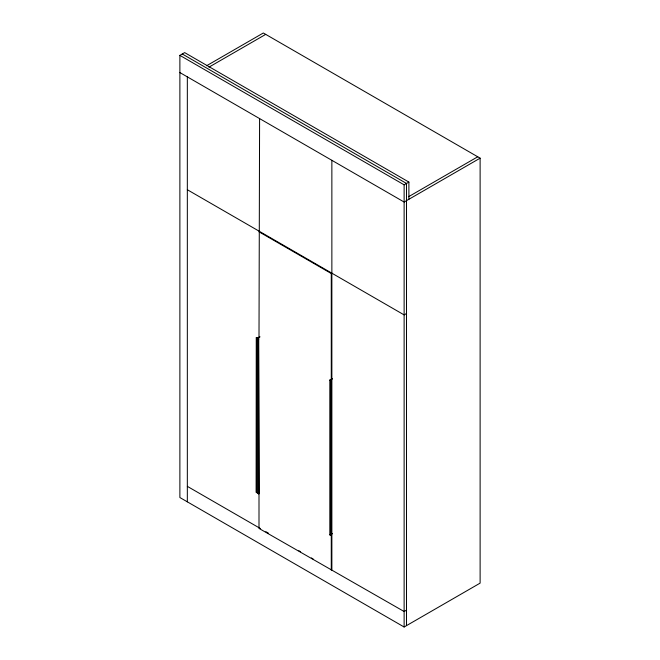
<?xml version="1.0" encoding="UTF-8"?>
<svg xmlns="http://www.w3.org/2000/svg" width="660" height="660" viewBox="0 0 660 660"><rect width="100%" height="100%" fill="white"/><g stroke="black" fill="none" stroke-linecap="round" stroke-linejoin="round"><path stroke-width="0.99" d="M206.563 65.769L263.323 33L480.117 158.161L480.117 583.126L404.126 627L179.883 497.533L179.883 55.366L184.651 52.61L408.895 182.077L408.895 199.287M208.948 67.147L265.708 34.378M259 337.887L259.594 118.594M179.883 55.366L404.126 184.833L408.895 182.077M408.565 196.721L477.733 156.791M480.117 158.161L404.126 202.034L179.883 72.567M259 231.8L331.271 273.521L331.864 273.182M258.893 493.771L258.489 338.011L258.893 493.771L256.303 492.451L256.303 337.606L258.043 337.747L259.784 336.748M259.9 336.971L257.499 338.291L257.548 493.168L259.116 492.269M256.303 337.606L258.893 338.926M406.51 313.525L404.126 314.902L187.333 189.733M332.491 378.724L330.759 379.731L331.007 535.582L329.818 534.889L329.818 380.045L332.161 378.691M329.818 380.045L331.155 380.647M256.303 492.451L256.451 337.516M329.818 534.889L332.161 533.536M332.491 533.569L330.759 534.575L331.155 535.491M259 492.368L259 528.413L404.126 611.515L406.51 610.137M182.267 53.988L406.51 183.455L406.51 625.622M187.333 486.354L260.494 528.586M265.84 531.679L268.521 533.222M298.856 550.737L300.638 551.768M311.347 557.947L313.129 558.979M404.126 184.833L404.126 627M331.864 160.314L331.864 569.794M331.271 273.521L331.271 379.607M331.271 534.088L331.271 570.141M331.007 380.737L331.007 535.582M258.745 339.009L258.745 493.853M187.333 76.874L187.333 501.839"/></g></svg>
